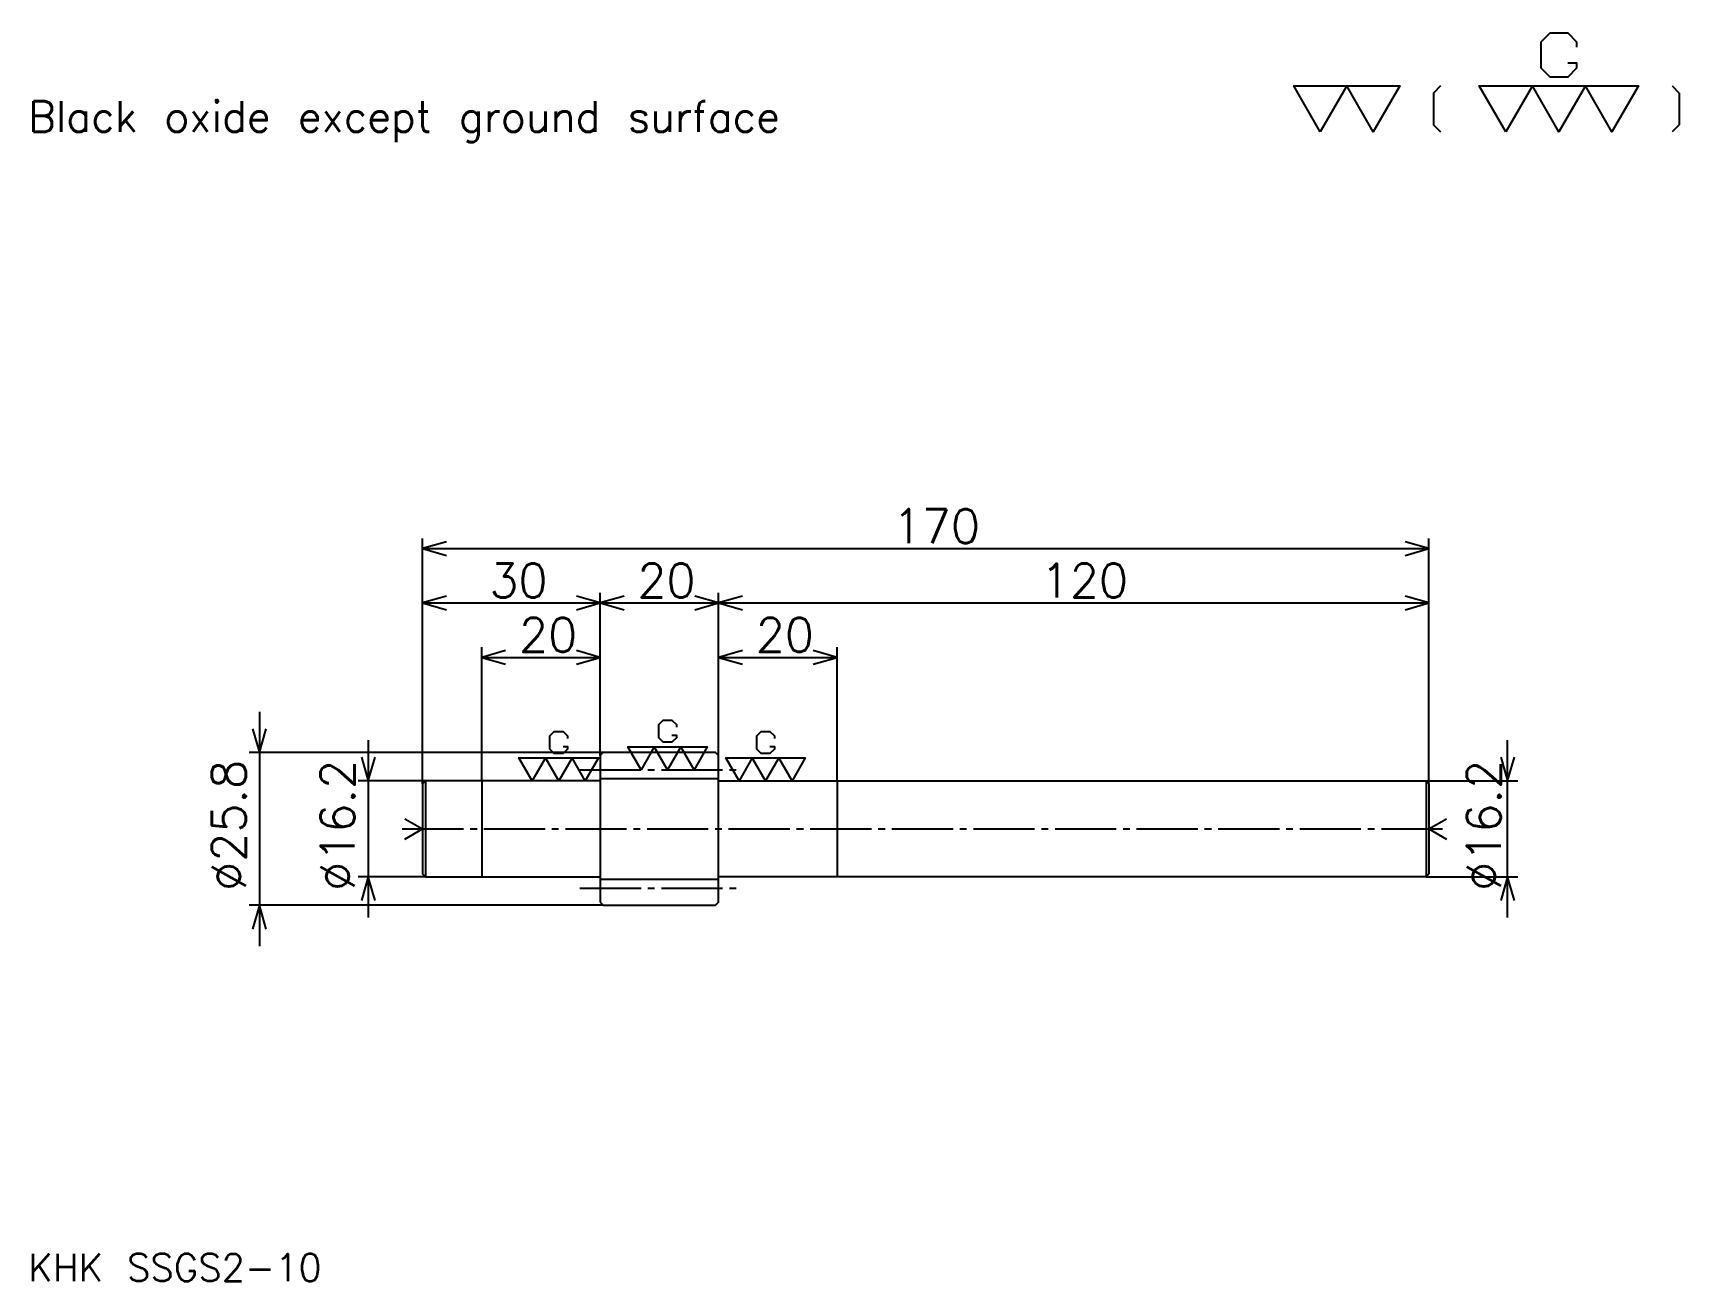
# Model space of a CAD drawing. Extents: x 12 to 290, y 13 to 223.
import ezdxf

# ---------------------------------------------------------------- set-up
doc = ezdxf.new("R2010")
doc.units = 0
doc.linetypes.add('DASHDOT', pattern=[13.783785, 10.337838, -1.148649, 1.148649, -1.148649])
doc.layers.get('0').update_dxf_attribs({"linetype": 'CONTINUOUS'})
doc.layers.add('DASHDOT', color=6, linetype='DASHDOT')
doc.styles.add('KANJI', font='TXT', dxfattribs={"bigfont": 'BIGFONT'})

msp = doc.modelspace()

# ---------------------------------------------------------------- linework, layer by layer
at = {"color": 5}
for p, q in [((78.108109, 101.920265), (78.108109, 138.102692)), ((78.108109, 101.920265), (78.108109, 138.102692)), ((78.108109, 136.37973), (248.108109, 136.37973)), ((78.108109, 136.37973), (248.108109, 136.37973)), ((248.108109, 101.920265), (248.108109, 138.102692)), ((248.108109, 101.920265), (248.108109, 138.102692)), ((108.108109, 101.920265), (108.108109, 128.913513)), ((128.108109, 101.920265), (128.108109, 128.913513)), ((78.108109, 127.190536), (108.108109, 127.190536)), ((108.108109, 127.190536), (128.108109, 127.190536)), ((128.108109, 127.190536), (248.108109, 127.190536)), ((88.108109, 101.920265), (88.108109, 119.724319)), ((148.108109, 101.920265), (148.108109, 119.724319)), ((88.108109, 118.001343), (108.108109, 118.001343)), ((128.108109, 118.001343), (148.108109, 118.001343)), ((50.540543, 108.812157), (50.540543, 69.228371)), ((68.918922, 104.012154), (68.918922, 74.028374)), ((261.391907, 74.028374), (261.391907, 104.012154)), ((78.108109, 101.920265), (48.817566, 101.920265)), ((78.108109, 96.620262), (78.108109, 101.920265)), ((108.608109, 101.920265), (78.108109, 101.920265)), ((88.108109, 97.120262), (88.108109, 101.920265)), ((108.108109, 101.420265), (108.108109, 101.920265)), ((128.108109, 101.420265), (128.108109, 101.920265)), ((148.108109, 97.120262), (148.108109, 101.920265)), ((248.108109, 96.620262), (248.108109, 101.920265)), ((78.108109, 97.120262), (67.195946, 97.120262)), ((78.608109, 97.120262), (78.108109, 97.120262)), ((247.608109, 97.120262), (263.114868, 97.120262)), ((78.108109, 80.920265), (67.195946, 80.920265)), ((78.608109, 80.920265), (78.108109, 80.920265)), ((247.608109, 80.920265), (263.114868, 80.920265)), ((78.108109, 76.120262), (48.817566, 76.120262)), ((108.608109, 76.120262), (78.108109, 76.120262))]:
    msp.add_line(p, q, dxfattribs=at)
at = {"color": 4}
for p, q in [((108.108109, 97.520264), (128.108109, 97.520264)), ((78.608109, 97.120262), (78.608109, 80.920265)), ((88.108109, 97.120262), (88.108109, 80.920265)), ((148.108109, 97.120262), (148.108109, 80.920265)), ((247.608109, 97.120262), (247.608109, 80.920265)), ((108.108109, 80.520264), (128.108109, 80.520264))]:
    msp.add_line(p, q, dxfattribs=at)
at = {"color": 7}
for p, q in [((75.123917, 90.74324), (78.108109, 89.020264)), ((75.123917, 87.297287), (78.108109, 89.020264)), ((248.108109, 89.020264), (251.0923, 90.74324)), ((248.108109, 89.020264), (251.0923, 87.297287))]:
    msp.add_line(p, q, dxfattribs=at)
for points in [[(271.540558, 218.404053), (273.033783, 218.404053), (273.033783, 217.508118), (271.540558, 216.014862), (268.554077, 216.014862), (267.060822, 217.508118), (267.060822, 221.987839), (268.554077, 223.481079), (271.540558, 223.481079), (273.033783, 221.987839), (273.033783, 221.091888)], [(229.729736, 206.75676), (225.25, 214.521622), (243.16893, 214.521622), (238.689194, 206.75676), (234.209473, 214.521622), (229.729736, 206.75676)], [(250.037842, 214.521622), (248.843246, 213.327026), (248.843246, 207.951355), (250.037842, 206.75676)], [(261.08783, 206.75676), (256.608124, 214.521622), (283.486511, 214.521622), (279.006775, 206.75676), (274.527039, 214.521622), (270.047302, 206.75676), (265.567566, 214.521622), (261.08783, 206.75676)], [(289.160828, 214.521622), (290.355408, 213.327026), (290.355408, 207.951355), (289.160828, 206.75676)], [(120.226349, 104.84391), (120.972977, 104.84391), (120.972977, 104.395943), (120.226349, 103.649315), (118.733109, 103.649315), (117.986488, 104.395943), (117.986488, 106.635803), (118.733109, 107.382431), (120.226349, 107.382431), (120.972977, 106.635803), (120.972977, 106.187836)], [(101.847977, 102.943909), (102.594597, 102.943909), (102.594597, 102.495941), (101.847977, 101.749321), (100.354729, 101.749321), (99.608109, 102.495941), (99.608109, 104.735802), (100.354729, 105.482422), (101.847977, 105.482422), (102.594597, 104.735802), (102.594597, 104.287834)], [(115, 99.020264), (112.760132, 102.902695), (126.199326, 102.902695), (123.959457, 99.020264), (121.719597, 102.902695), (119.479729, 99.020264), (117.239868, 102.902695), (115, 99.020264)], [(136.780411, 102.943909), (137.527023, 102.943909), (137.527023, 102.495941), (136.780411, 101.749321), (135.28717, 101.749321), (134.540543, 102.495941), (134.540543, 104.735802), (135.28717, 105.482422), (136.780411, 105.482422), (137.527023, 104.735802), (137.527023, 104.287834)], [(96.62162, 97.120262), (94.38176, 101.002701), (107.820946, 101.002701), (105.581085, 97.120262), (103.341217, 101.002701), (101.101349, 97.120262), (98.861488, 101.002701), (96.62162, 97.120262)], [(131.554047, 97.120262), (129.314194, 101.002701), (142.753387, 101.002701), (140.513519, 97.120262), (138.273651, 101.002701), (136.033783, 97.120262), (133.793915, 101.002701), (131.554047, 97.120262)]]:
    msp.add_lwpolyline(points, dxfattribs=at)
at = {"color": 5}
for points in [[(82.12838, 137.528366), (78.108109, 136.37973), (82.12838, 135.231079)], [(82.12838, 137.528366), (78.108109, 136.37973), (82.12838, 135.231079)], [(244.087845, 135.231079), (248.108109, 136.37973), (244.087845, 137.528366)], [(244.087845, 135.231079), (248.108109, 136.37973), (244.087845, 137.528366)], [(82.12838, 128.339172), (78.108109, 127.190536), (82.12838, 126.041885)], [(104.087837, 126.041885), (108.108109, 127.190536), (104.087837, 128.339172)], [(112.12838, 128.339172), (108.108109, 127.190536), (112.12838, 126.041885)], [(124.087837, 126.041885), (128.108109, 127.190536), (124.087837, 128.339172)], [(132.128387, 128.339172), (128.108109, 127.190536), (132.128387, 126.041885)], [(244.087845, 126.041885), (248.108109, 127.190536), (244.087845, 128.339172)], [(92.12838, 119.149994), (88.108109, 118.001343), (92.12838, 116.852692)], [(104.087837, 116.852692), (108.108109, 118.001343), (104.087837, 119.149994)], [(132.128387, 119.149994), (128.108109, 118.001343), (132.128387, 116.852692)], [(144.08783, 116.852692), (148.108109, 118.001343), (144.08783, 119.149994)], [(49.391891, 105.940536), (50.540543, 101.920265), (51.68919, 105.940536)], [(67.770271, 101.140533), (68.918922, 97.120262), (70.067566, 101.140533)], [(260.243225, 101.140533), (261.391907, 97.120262), (262.540527, 101.140533)], [(70.067566, 76.899994), (68.918922, 80.920265), (67.770271, 76.899994)], [(262.540527, 76.899994), (261.391907, 80.920265), (260.243225, 76.899994)], [(51.68919, 72.099991), (50.540543, 76.120262), (49.391891, 72.099991)]]:
    msp.add_lwpolyline(points, dxfattribs=at)
at = {"color": 4}
for points in [[(108.108109, 76.620262), (108.608109, 76.120262), (127.608109, 76.120262), (128.108109, 76.620262), (128.108109, 101.420265), (127.608109, 101.920265), (108.608109, 101.920265), (108.108109, 101.420265), (108.108109, 76.620262)], [(108.108109, 97.120262), (78.608109, 97.120262), (78.108109, 96.620262), (78.108109, 81.420265), (78.608109, 80.920265), (108.108109, 80.920265)], [(128.108109, 97.120262), (247.608109, 97.120262), (248.108109, 96.620262), (248.108109, 81.420265), (247.608109, 80.920265), (128.108109, 80.920265)]]:
    msp.add_lwpolyline(points, dxfattribs=at)
at = {"layer": 'DASHDOT', "color": 7}
for p, q in [((104.662163, 99.020264), (131.554047, 99.020264)), ((74.662163, 89.020264), (251.554062, 89.020264)), ((104.662163, 79.020264), (131.554047, 79.020264))]:
    msp.add_line(p, q, dxfattribs=at)

# ---------------------------------------------------------------- texts
at = {"color": 7, "style": 'KANJI'}
for s, height, p in [('Black oxide except ground surface', 5.168919, (11.486486, 206.75676)), ('170', 5.743243, (157.508453, 137.298645)), ('170', 5.743243, (157.508453, 137.298645)), ('30', 5.743243, (89.375, 128.109451)), ('20', 5.743243, (114.375, 128.109451)), ('120', 5.743243, (182.508453, 128.109451)), ('20', 5.743243, (94.375, 118.920265)), ('20', 5.743243, (134.375, 118.920265)), ('KHK SSGS2-10', 4.594595, (11.486486, 12.635135))]:
    msp.add_text(s, height=height, dxfattribs=at).set_placement(p)
for s, p in [('%%c25.8', (48.243244, 78.538849)), ('%%c16.2', (66.62162, 78.538849)), ('%%c16.2', (260.243225, 78.538849))]:
    msp.add_text(s, height=5.743243, rotation=90, dxfattribs=at).set_placement(p)

doc.saveas('drawing.dxf')
